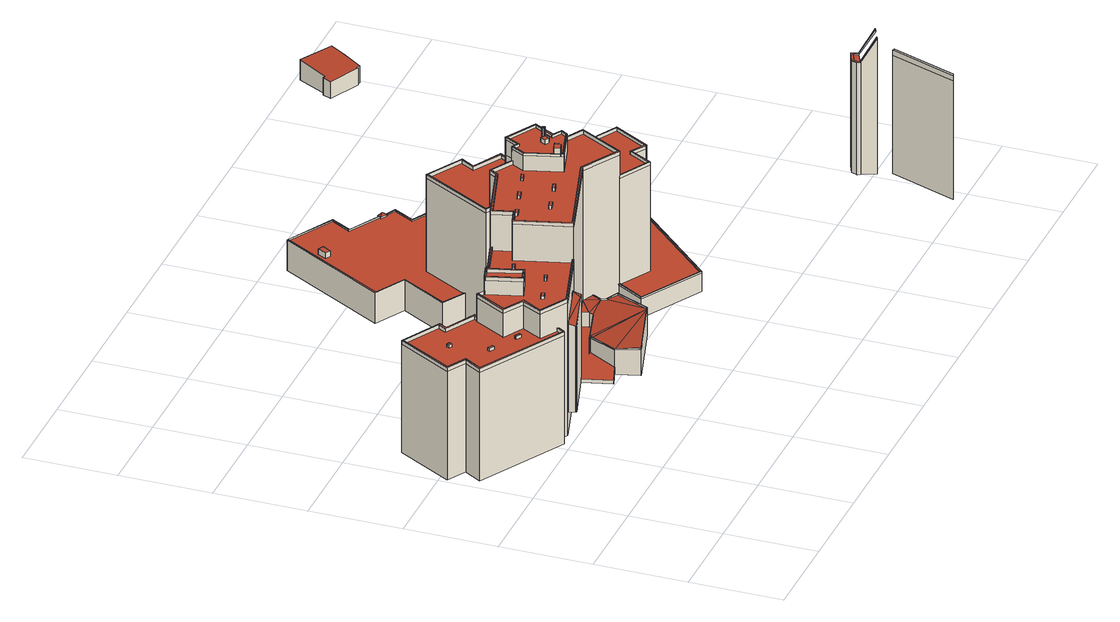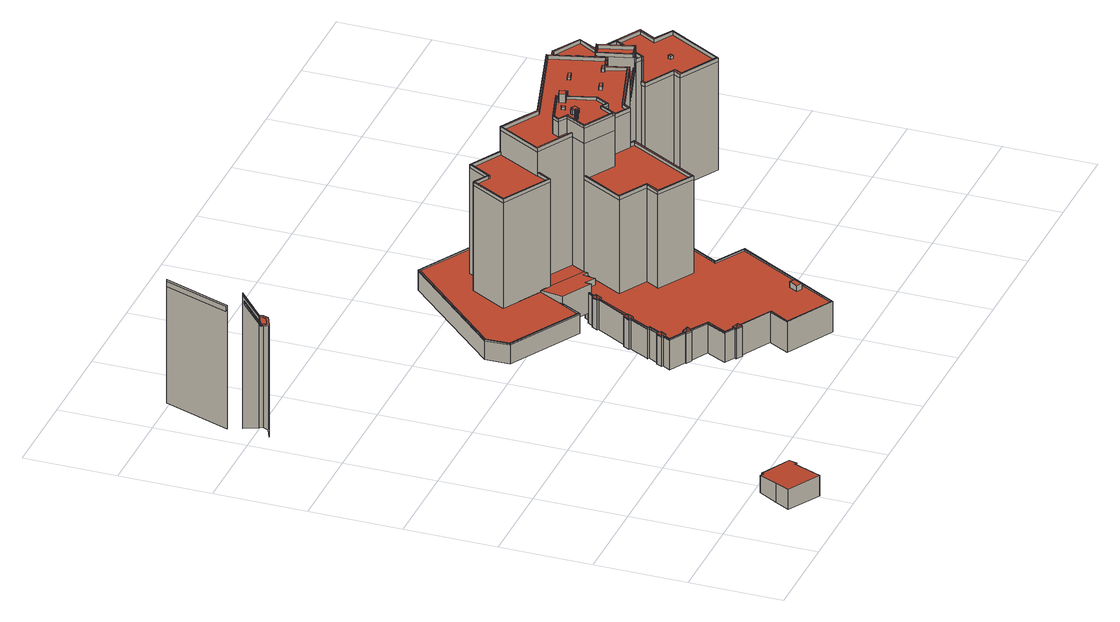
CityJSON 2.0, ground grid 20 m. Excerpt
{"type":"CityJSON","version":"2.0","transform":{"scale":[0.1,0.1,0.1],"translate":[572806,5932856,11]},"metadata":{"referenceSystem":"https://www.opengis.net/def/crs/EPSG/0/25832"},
"CityObjects":{
"building1":{"type":"Building","attributes":{"Grundfläche 2D":"114.474821","Grundhöhe NN":"16.049"},"geometry":[{"type":"Solid","lod":"3","boundaries":[[[[0,1,2,3,4,5,6,7,8,9,10,11,12]],[[13,14,15,16]],[[13,16,17]],[[18,13,19]],[[20,13,18]],[[14,13,20]],[[20,18,21]],[[8,7,22,23]],[[9,8,23,24]],[[10,9,24,25]],[[11,10,25,26]],[[12,11,26,27]],[[28,1,0,12,27,29]],[[6,5,30,31]],[[7,6,31,22]],[[16,15,32,33]],[[17,16,33,34]],[[4,19,13,17,34,30,5]],[[19,4,3,18]],[[18,3,2,21]],[[21,2,1,20]],[[20,1,28,35,14]],[[15,14,35,32]],[[35,28,29,27,26,25,24,23,22,31,30,34,33,32]]]],"semantics":{"surfaces":[{"type":"RoofSurface"},{"type":"WallSurface"},{"type":"GroundSurface"}],"values":[[0,0,0,0,0,0,0,1,1,1,1,1,1,1,1,1,1,1,1,1,1,1,1,2]]}}]},
"building2":{"type":"Building","attributes":{"Grundfläche 2D":"1588.821830","Grundhöhe NN":"11.030"},"children":["building2-1","building2-2","building2-3","building2-4","building2-5","building2-6","building2-7","building2-8","building2-9","building2-10","building2-11","building2-12","building2-13","building2-14","building2-15","building2-16","building2-17","building2-18","building2-19","building2-20"],"geometry":[{"type":"MultiSurface","lod":"3","boundaries":[[[36,37,38,39,40,41,42,43,44,45,46,47,48,49,50,51,52,53]],[[54,55,56,57,58,59,60,61,62,63,64,65,66,67,68,69,70]],[[71,72,73,74]],[[75,76,77,78,79,80,81,82,83,84,85,86,87,88,89,90]],[[91,92,93,94,95,96,97,98,99,100,101,102,103,104,105,106,107,108,109,110,111,112,113,114,115]],[[116,117,118,119,120,121,122,123,124,125,126,127,128,129,130]],[[131,132,133,134,135,136,137,138,139,140,141,142,143,144,145],[146,147,148,149,150,151,152,153],[154,155,156,157],[158,159,160,161,162,163,164,165,166,167,168,169,170,171,172,173,174,175,176,177]],[[178,179,180,181,182,183,184,185,186,187,188,189,190,191,192,193,194,195,196,197,198,199,200,201,202,203,204]],[[205,206,207,208,209,210,211,212,213,214,215]],[[216,217,218,219,220,221,222,223,224,225,226,227,228,229,230]],[[231,232,233,234,235,236,237,238,239,240,241,242]],[[243,244,245,246,247,248,249,250,251,252,253,254,255,256,257,258,259,260]],[[261,262,43,42]],[[262,263,44,43]],[[263,264,45,44]],[[264,265,46,45]],[[265,266,47,46]],[[266,267,48,47]],[[267,268,49,48]],[[268,269,50,49]],[[205,215,52,51,206]],[[215,214,53,52]],[[36,53,214,213]],[[37,36,213,212]],[[212,211,38,37]],[[39,38,211,210]],[[40,39,210,209]],[[209,208,41,40]],[[75,90,63,62]],[[90,89,64,63]],[[65,64,89,88]],[[66,65,88,87]],[[67,66,87,86]],[[68,67,86,85]],[[270,271,70,69]],[[271,272,54,70]],[[272,273,274,56,55,54]],[[274,275,57,56]],[[275,276,58,57]],[[276,277,59,58]],[[277,278,60,59]],[[278,279,61,60]],[[280,83,82,281]],[[282,283,284,281,82,81,285]],[[69,286,287,283,282,80,288,270]],[[84,83,280,289,290,286,69,68,85]],[[103,102,230,229]],[[104,103,229,228]],[[105,104,228,227]],[[106,105,227,226]],[[107,106,226,225]],[[108,107,225,224]],[[222,110,109,108,224,223]],[[222,221,111,110]],[[112,111,221,220]],[[291,292,91,115]],[[292,293,92,91]],[[293,294,93,92]],[[294,295,94,93]],[[295,296,95,94]],[[296,297,96,95]],[[297,298,97,96]],[[298,299,98,97]],[[299,300,99,98]],[[300,301,100,99]],[[301,302,101,100]],[[303,304,122,121]],[[304,305,123,122]],[[305,306,124,123]],[[306,307,125,124]],[[307,308,126,125]],[[308,309,127,126]],[[309,310,128,127]],[[130,129,242,241]],[[241,240,116,130]],[[117,116,240,239]],[[118,117,239,238]],[[119,118,238,237]],[[237,236,120,119]],[[251,311,312,203,202,252]],[[311,251,250,313]],[[313,250,249,314]],[[314,249,248,315]],[[315,248,247,316]],[[316,247,246,317]],[[191,318,319,320,321,322,317,246,245,192]],[[323,324,325,326,320,319,327,328]],[[324,323,329,330]],[[312,330,329,331,203]],[[193,192,245,244]],[[194,193,244,243]],[[243,260,195,194]],[[260,259,196,195]],[[197,196,259,258]],[[332,333,198]],[[332,198,197]],[[257,332,197,258]],[[255,199,198,333,256]],[[200,199,255,254]],[[201,200,254,253]],[[202,201,253,252]],[[331,334,204,203]],[[334,335,336,179,178,204]],[[336,337,180,179]],[[337,338,339,182,181,180]],[[339,340,183,182]],[[341,184,183,340]],[[341,342,185,184]],[[186,185,342,343,344,345,346,189,188,187]],[[346,347,190,189]],[[347,318,191,190]],[[263,262,348,349]],[[267,266,350,351]],[[264,263,349,352]],[[265,264,352,353]],[[266,265,353,350]],[[268,267,351,354]],[[269,268,354,355]],[[262,261,356,348]],[[102,101,302,357,358,278,277,216,230]],[[279,278,358,359]],[[360,361,270,288,80,79,362,363]],[[291,115,114,271,270,361,364]],[[272,271,114,113]],[[220,219,274,273,272,113,112]],[[274,219,218,275]],[[275,218,217,276]],[[276,217,216,277]],[[296,295,365,366]],[[298,297,367,368]],[[297,296,366,367]],[[299,298,368,369]],[[300,299,369,370]],[[301,300,370,371]],[[302,301,371,357]],[[372,292,291,364]],[[293,292,372,373]],[[294,293,373,374]],[[295,294,374,365]],[[304,303,375,376]],[[305,304,376,377]],[[307,306,378,379]],[[306,305,377,378]],[[308,307,379,380]],[[309,308,380,381]],[[310,309,381,382]],[[208,207,347,346,42,41]],[[51,50,269,355,383,318,347,207,206]],[[319,318,383,375,303,121]],[[236,235,234,323,328,327,319,121,120]],[[323,234,233,329]],[[334,331,329,233,232,231]],[[128,310,382,384,336,335,334,231,242,129]],[[337,336,384,362,79,385]],[[78,77,339,338,337,385,79]],[[339,77,76,340]],[[62,61,341,340,76,75]],[[42,346,345,344,343,342,386,387,388,389,356,261]],[[341,61,279,359,386,342]],[[377,376,375,383,355,354,351,350,353,352,349,348,356,389,388,387,386,359,358,357,371,370,369,368,367,366,365,374,373,372,364,361,360,363,362,384,382,381,380,379,378]]],"semantics":{"surfaces":[{"type":"RoofSurface"},{"type":"WallSurface"},{"type":"GroundSurface"}],"values":[0,0,0,0,0,0,0,0,0,0,0,0,1,1,1,1,1,1,1,1,1,1,1,1,1,1,1,1,1,1,1,1,1,1,1,1,1,1,1,1,1,1,1,1,1,1,1,1,1,1,1,1,1,1,1,1,1,1,1,1,1,1,1,1,1,1,1,1,1,1,1,1,1,1,1,1,1,1,1,1,1,1,1,1,1,1,1,1,1,1,1,1,1,1,1,1,1,1,1,1,1,1,1,1,1,1,1,1,1,1,1,1,1,1,1,1,1,1,1,1,1,1,1,1,1,1,1,1,1,1,1,1,1,1,1,1,1,1,1,1,1,1,1,1,1,1,1,1,1,1,1,1,1,1,1,1,1,1,1,2]}}]},
"building2-1":{"type":"BuildingInstallation","parents":["building2"],"geometry":[{"type":"MultiSurface","lod":"3","boundaries":[[[385,282,285,390]],[[390,285,81,78]],[[390,78,79,385]],[[79,80,282,385]]],"semantics":{"surfaces":[{"type":"RoofSurface"},{"type":"WallSurface"}],"values":[0,1,1,1]}}]},
"building2-2":{"type":"BuildingInstallation","parents":["building2"],"geometry":[{"type":"MultiSurface","lod":"3","boundaries":[[[391,392,393,394]],[[394,393,395,396]],[[391,394,396,397]],[[397,398,392,391]],[[398,395,393,392]]],"semantics":{"surfaces":[{"type":"RoofSurface"},{"type":"WallSurface"}],"values":[0,1,1,1,1]}}]},
"building2-3":{"type":"BuildingInstallation","parents":["building2"],"geometry":[{"type":"MultiSurface","lod":"3","boundaries":[[[399,400,401,402,403,404,405,406]],[[283,287,286,404,403,402]],[[406,405,404,286,290,289]],[[399,71,74,400]],[[401,284,283,402]]],"semantics":{"surfaces":[{"type":"RoofSurface"},{"type":"WallSurface"}],"values":[0,1,1,1,1]}}]},
"building2-4":{"type":"BuildingInstallation","parents":["building2"],"geometry":[{"type":"MultiSurface","lod":"3","boundaries":[[[400,407,408,399,406,409,410,401]],[[289,280,409,406]],[[280,281,410,409]],[[281,284,401,410]],[[407,400,74,73]],[[408,407,73,72]],[[399,408,72,71]]],"semantics":{"surfaces":[{"type":"RoofSurface"},{"type":"WallSurface"}],"values":[0,1,1,1,1,1,1]}}]},
"building2-5":{"type":"BuildingInstallation","parents":["building2"],"geometry":[{"type":"MultiSurface","lod":"3","boundaries":[[[411,412,413,414]],[[414,413,415,416]],[[411,414,416,417]],[[412,411,417,418]],[[413,412,418,415]]],"semantics":{"surfaces":[{"type":"RoofSurface"},{"type":"WallSurface"}],"values":[0,1,1,1,1]}}]},
"building2-6":{"type":"BuildingInstallation","parents":["building2"],"geometry":[{"type":"MultiSurface","lod":"3","boundaries":[[[419,420,421,422]],[[422,421,423,424]],[[419,422,424,425]],[[420,419,425,426]],[[421,420,426,423]]],"semantics":{"surfaces":[{"type":"RoofSurface"},{"type":"WallSurface"}],"values":[0,1,1,1,1]}}]},
"building2-7":{"type":"BuildingInstallation","parents":["building2"],"geometry":[{"type":"MultiSurface","lod":"3","boundaries":[[[427,428,429,430]],[[430,429,431,432]],[[432,433,427,430]],[[428,427,433,434]],[[434,431,429,428]]],"semantics":{"surfaces":[{"type":"RoofSurface"},{"type":"WallSurface"}],"values":[0,1,1,1,1]}}]},
"building2-8":{"type":"BuildingInstallation","parents":["building2"],"geometry":[{"type":"MultiSurface","lod":"3","boundaries":[[[435,436,437,438]],[[438,437,439,440]],[[435,438,440,441]],[[436,435,441,442]],[[437,436,442,439]]],"semantics":{"surfaces":[{"type":"RoofSurface"},{"type":"WallSurface"}],"values":[0,1,1,1,1]}}]},
"building2-9":{"type":"BuildingInstallation","parents":["building2"],"geometry":[{"type":"MultiSurface","lod":"3","boundaries":[[[443,444,445,446]],[[446,445,447,448]],[[443,446,448,449]],[[444,443,449,450]],[[445,444,450,447]]],"semantics":{"surfaces":[{"type":"RoofSurface"},{"type":"WallSurface"}],"values":[0,1,1,1,1]}}]},
"building2-10":{"type":"BuildingInstallation","parents":["building2"],"geometry":[{"type":"MultiSurface","lod":"3","boundaries":[[[451,452,453,454]],[[454,453,455,456]],[[451,454,456,457]],[[452,451,457,458]],[[453,452,458,455]]],"semantics":{"surfaces":[{"type":"RoofSurface"},{"type":"WallSurface"}],"values":[0,1,1,1,1]}}]},
"building2-11":{"type":"BuildingInstallation","parents":["building2"],"geometry":[{"type":"MultiSurface","lod":"3","boundaries":[[[459,460,461,462]],[[462,461,463,464]],[[459,462,464,465]],[[460,459,465,466]],[[461,460,466,463]]],"semantics":{"surfaces":[{"type":"RoofSurface"},{"type":"WallSurface"}],"values":[0,1,1,1,1]}}]},
"building2-12":{"type":"BuildingInstallation","parents":["building2"],"geometry":[{"type":"MultiSurface","lod":"3","boundaries":[[[467,468,469,470]],[[470,469,156,155]],[[467,470,155,154]],[[468,467,154,157]],[[469,468,157,156]]],"semantics":{"surfaces":[{"type":"RoofSurface"},{"type":"WallSurface"}],"values":[0,1,1,1,1]}}]},
"building2-13":{"type":"BuildingInstallation","parents":["building2"],"geometry":[{"type":"MultiSurface","lod":"3","boundaries":[[[471,472,473,474,475]],[[476,477,474,473]],[[477,478,475,474]],[[136,471,475,478,137]],[[472,471,136,135]],[[134,476,473,472,135]]],"semantics":{"surfaces":[{"type":"RoofSurface"},{"type":"WallSurface"}],"values":[0,1,1,1,1,1]}}]},
"building2-14":{"type":"BuildingInstallation","parents":["building2"],"geometry":[{"type":"MultiSurface","lod":"3","boundaries":[[[479,480,481,482]],[[482,481,483,484]],[[479,482,484,485]],[[480,479,485,486]],[[481,480,486,483]]],"semantics":{"surfaces":[{"type":"RoofSurface"},{"type":"WallSurface"}],"values":[0,1,1,1,1]}}]},
"building2-15":{"type":"BuildingInstallation","parents":["building2"],"geometry":[{"type":"MultiSurface","lod":"3","boundaries":[[[487,488,489,490,491,492,493,494,495,496,497,498,499,500,501,502,503,504,505,506]],[[487,506,177,176]],[[488,487,176,175]],[[174,489,488,175]],[[490,489,174,173]],[[491,490,173,172]],[[492,491,172,171]],[[493,492,171,170]],[[169,494,493,170]],[[495,494,169,168]],[[167,496,495,168]],[[497,496,167,166]],[[498,497,166,165]],[[164,499,498,165]],[[500,499,164,163]],[[501,500,163,162]],[[502,501,162,161]],[[503,502,161,160]],[[504,503,160,159]],[[177,506,505,504,159,158]]],"semantics":{"surfaces":[{"type":"RoofSurface"},{"type":"WallSurface"}],"values":[0,1,1,1,1,1,1,1,1,1,1,1,1,1,1,1,1,1,1,1]}}]},
"building2-16":{"type":"BuildingInstallation","parents":["building2"],"geometry":[{"type":"MultiSurface","lod":"3","boundaries":[[[507,508,509,510,511,512,513,514]],[[510,509,149,148]],[[512,511,147,146]],[[511,510,148,147]],[[513,512,146,153]],[[514,513,153,152]],[[507,514,152,151]],[[508,507,151,150]],[[509,508,150,149]]],"semantics":{"surfaces":[{"type":"RoofSurface"},{"type":"WallSurface"}],"values":[0,1,1,1,1,1,1,1,1]}}]},
"building2-17":{"type":"BuildingInstallation","parents":["building2"],"geometry":[{"type":"MultiSurface","lod":"3","boundaries":[[[515,516,517,518,519,478,477,476,520,521,522,523,524,525,526]],[[313,314,518,517]],[[137,478,519,138]],[[520,476,134,133]],[[521,520,133,132]],[[522,521,132,131]],[[523,522,131,145]],[[325,324,525,524]],[[324,330,526,525]],[[330,312,515,526]],[[312,311,516,515]],[[311,313,517,516]]],"semantics":{"surfaces":[{"type":"RoofSurface"},{"type":"WallSurface"}],"values":[0,1,1,1,1,1,1,1,1,1,1,1]}}]},
"building2-18":{"type":"BuildingInstallation","parents":["building2"],"geometry":[{"type":"MultiSurface","lod":"3","boundaries":[[[527,528,529,530,531,519,518,532,533,534,535,536,537,538,524,523,539]],[[314,315,532,518]],[[315,316,533,532]],[[316,317,534,533]],[[317,322,321,320,537,536,535,534]],[[320,326,325,524,538,537]],[[539,523,145,144]],[[527,539,144,143]],[[528,527,143,142]],[[529,528,142,141]],[[530,529,141,140]],[[531,530,140,139]],[[519,531,139,138]]],"semantics":{"surfaces":[{"type":"RoofSurface"},{"type":"WallSurface"}],"values":[0,1,1,1,1,1,1,1,1,1,1,1,1]}}]},
"building2-19":{"type":"BuildingInstallation","parents":["building2"],"geometry":[{"type":"MultiSurface","lod":"3","boundaries":[[[540,541,333,332,542,543]],[[544,256,333,541]],[[257,545,542,332]],[[546,540,543,542,545,547]],[[546,544,541,540]]],"semantics":{"surfaces":[{"type":"RoofSurface"},{"type":"WallSurface"}],"values":[0,1,1,1,1]}}]},
"building2-20":{"type":"BuildingInstallation","parents":["building2"],"geometry":[{"type":"MultiSurface","lod":"3","boundaries":[[[548,549,550,551]],[[551,550,552,553]],[[553,554,548,551]],[[549,548,554,555]],[[555,552,550,549]]],"semantics":{"surfaces":[{"type":"RoofSurface"},{"type":"WallSurface"}],"values":[0,1,1,1,1]}}]},
"building3":{"type":"Building","attributes":{"Grundfläche 2D":"208.728607","Grundhöhe NN":"15.176"},"children":["building3-1"],"geometry":[{"type":"Solid","lod":"3","boundaries":[[[[556,557,558,559,560]],[[561,558,557,556,560,562,563,564,565]],[[558,561,566]],[[566,561,565,567]],[[568,558,566,567,569,570]],[[568,570,569,571,558]],[[572,573,562]],[[574,562,573,575]],[[576,563,562,574,575]],[[563,562,563,576]],[[576,564,563]],[[577,576,575]],[[578,567,565]],[[559,558,579,580]],[[560,559,580,581]],[[562,560,581,582]],[[572,562,582,583]],[[584,575,573,572,583,585]],[[577,575,584,586]],[[576,577,586,587]],[[564,576,587,588]],[[578,565,564,588,589]],[[567,578,589,590]],[[569,567,590,591]],[[571,569,591,592]],[[558,571,592,579]],[[579,592,591,590,589,588,587,586,584,585,583,582,581,580]]]],"semantics":{"surfaces":[{"type":"RoofSurface"},{"type":"WallSurface"},{"type":"GroundSurface"}],"values":[[0,0,0,0,0,0,0,0,0,0,0,0,0,1,1,1,1,1,1,1,1,1,1,1,1,1,2]]}}]},
"building3-1":{"type":"BuildingInstallation","parents":["building3"],"geometry":[{"type":"MultiSurface","lod":"3","boundaries":[[[593,594,595,596,597]],[[598,599,593,597]],[[599,600,601,593]],[[602,603,601,600]],[[603,604,605,601]],[[604,606,607,608,605]],[[607,609,610,611,608]],[[612,613,610]],[[613,611,610]],[[614,615,613,612]],[[616,613,615]],[[615,617,618,619,616]],[[572,573,595,594]],[[620,597,596,595,573,574]],[[620,563,621,600,599,598,597]],[[622,603,602,600,621,556]],[[604,603,622,557,561,607,606]],[[561,568,623,610,609,607]],[[623,624,612,610]],[[615,614,612,624,570,625]],[[618,617,615,625,566,626]],[[626,627,619,618]],[[627,567,616,619]],[[567,569,613,616]],[[569,571,611,613]],[[571,558,608,611]],[[558,559,605,608]],[[559,560,601,605]],[[560,562,593,601]],[[562,572,594,593]]],"semantics":{"surfaces":[{"type":"RoofSurface"},{"type":"WallSurface"}],"values":[0,0,0,0,0,0,0,0,0,0,0,0,1,1,1,1,1,1,1,1,1,1,1,1,1,1,1,1,1,1]}}]},
"building4":{"type":"Building","attributes":{"Grundfläche 2D":"94.086591","Grundhöhe NN":"15.496"},"geometry":[{"type":"Solid","lod":"3","boundaries":[[[[628,629,630,631,632,633,634,635,636,637]],[[636,638,639,637]],[[629,628,640,641]],[[631,630,629,641,642]],[[632,631,642,643]],[[633,632,643,644]],[[634,633,644,645]],[[635,634,645,646]],[[647,638,636,635,646,648]],[[639,638,647,649]],[[637,639,649,650]],[[628,637,650,640]],[[642,641,640,650,649,647,648,646,645,644,643]]]],"semantics":{"surfaces":[{"type":"RoofSurface"},{"type":"WallSurface"},{"type":"GroundSurface"}],"values":[[0,0,1,1,1,1,1,1,1,1,1,1,2]]}}]},
"building5":{"type":"Building","attributes":{"Grundfläche 2D":"904.267478","Grundhöhe NN":"13.327"},"children":["building5-1","building5-2","building5-3","building5-4","building5-5","building5-6","building5-7","building5-8","building5-9","building5-10","building5-11"],"geometry":[{"type":"MultiSurface","lod":"3","boundaries":[[[651,652,653,654,655,656,657,658,659,660,661,662,663,664,665,666]],[[667,668,669,670,671,672,673,674,675,676,677,678,679,680,681,682,683,684,685,686,687,688,689,690,691,692,693,694,695,696,697,698,699,700,701,702,703,704,705,706,707,708,709,710,711]],[[712,713,714,708,707,660,659]],[[707,706,661,660]],[[662,661,706,705]],[[663,662,705,704]],[[664,663,704,703]],[[665,664,703,702]],[[666,665,702,701]],[[651,666,701,700]],[[699,715,716,717,653,652]],[[717,716,718,719,654,653]],[[719,718,720,721,655,654]],[[721,720,722,723,656,655]],[[723,722,724,725,657,656]],[[725,724,726,727,658,657]],[[727,726,713,712,659,658]],[[690,689,728,729]],[[691,690,729,730]],[[692,691,730,731]],[[693,692,731,732]],[[694,693,732,733]],[[695,694,733,734]],[[696,695,734,735]],[[697,696,735,736]],[[698,697,736,737]],[[699,698,737,715]],[[709,708,714,738]],[[710,709,738,739]],[[711,710,739,740]],[[667,711,740,741]],[[668,667,741,742]],[[669,668,742,743]],[[670,669,743,744]],[[671,670,744,745]],[[673,672,671,745,746]],[[674,673,746,747]],[[675,674,747,748]],[[676,675,748,749]],[[677,676,749,750]],[[678,677,750,751]],[[679,678,751,752]],[[680,679,752,753]],[[681,680,753,754]],[[755,683,682,681,754,756]],[[684,683,755,757]],[[685,684,757,758]],[[686,685,758,759]],[[687,686,759,760]],[[688,687,760,761]],[[689,688,761,728]],[[755,756,754,753,752,751,750,749,748,747,746,745,744,743,742,741,740,739,738,714,713,726,724,722,720,718,716,715,737,736,735,734,733,732,731,730,729,728,761,760,759,758,757]]],"semantics":{"surfaces":[{"type":"RoofSurface"},{"type":"WallSurface"},{"type":"GroundSurface"}],"values":[0,0,1,1,1,1,1,1,1,1,1,1,1,1,1,1,1,1,1,1,1,1,1,1,1,1,1,1,1,1,1,1,1,1,1,1,1,1,1,1,1,1,1,1,1,1,1,1,1,1,1,2]}}]},
"building5-1":{"type":"BuildingInstallation","parents":["building5"],"geometry":[{"type":"MultiSurface","lod":"3","boundaries":[[[762,763,764,765,766,767,768,769,770]],[[771,766,765,772]],[[767,766,771,773]],[[768,767,773,774]],[[681,682,683,762,770,769]],[[683,684,763,762]],[[684,685,764,763]]],"semantics":{"surfaces":[{"type":"RoofSurface"},{"type":"WallSurface"}],"values":[0,1,1,1,1,1,1]}}]},
"building5-2":{"type":"BuildingInstallation","parents":["building5"],"geometry":[{"type":"MultiSurface","lod":"3","boundaries":[[[775,776,777,778]],[[776,775,779,672]],[[672,673,777,776]],[[673,674,778,777]]],"semantics":{"surfaces":[{"type":"RoofSurface"},{"type":"WallSurface"}],"values":[0,1,1,1]}}]},
"building5-3":{"type":"BuildingInstallation","parents":["building5"],"geometry":[{"type":"MultiSurface","lod":"3","boundaries":[[[780,781,782,783,784,785,786,787]],[[783,782,788,789]],[[784,783,789,790]],[[785,784,790,791]],[[693,694,787,786]],[[694,695,780,787]],[[695,696,781,780]]],"semantics":{"surfaces":[{"type":"RoofSurface"},{"type":"WallSurface"}],"values":[0,1,1,1,1,1,1]}}]},
"building5-4":{"type":"BuildingInstallation","parents":["building5"],"geometry":[{"type":"MultiSurface","lod":"3","boundaries":[[[792,793,794,795]],[[796,797,792,795,794]],[[793,798,799,794]],[[800,797,796,794,799,798]],[[801,802,793,792]],[[691,798,793,802,803,804,805,690]],[[798,691,692,797,800]],[[801,792,797,692,693,786,785,791]]],"semantics":{"surfaces":[{"type":"RoofSurface"},{"type":"WallSurface"}],"values":[0,0,0,0,1,1,1,1]}}]},
"building5-5":{"type":"BuildingInstallation","parents":["building5"],"geometry":[{"type":"MultiSurface","lod":"3","boundaries":[[[806,805,804,807,808,809]],[[807,804,803,810]],[[808,807,810,811]],[[688,689,806,809]],[[689,690,805,806]]],"semantics":{"surfaces":[{"type":"RoofSurface"},{"type":"WallSurface"}],"values":[0,1,1,1,1]}}]},
"building5-6":{"type":"BuildingInstallation","parents":["building5"],"geometry":[{"type":"MultiSurface","lod":"3","boundaries":[[[812,813,814,815,816]],[[815,814,765,764,817,818,816]],[[819,820,821,816,818,817]],[[821,820,822,823,813,812,816]],[[686,817,764,765,814,824,772,765,764,685]],[[817,686,687,820,819]],[[688,809,808,811,825,813,823,822,820,687]],[[825,824,814,813]]],"semantics":{"surfaces":[{"type":"RoofSurface"},{"type":"WallSurface"}],"values":[0,0,0,0,1,1,1,1]}}]},
"building5-7":{"type":"BuildingInstallation","parents":["building5"],"geometry":[{"type":"MultiSurface","lod":"3","boundaries":[[[826,827,828,829]],[[829,828,830,831]],[[826,829,831,832]],[[827,826,832,833]],[[828,827,833,830]]],"semantics":{"surfaces":[{"type":"RoofSurface"},{"type":"WallSurface"}],"values":[0,1,1,1,1]}}]},
"building5-8":{"type":"BuildingInstallation","parents":["building5"],"geometry":[{"type":"MultiSurface","lod":"3","boundaries":[[[834,835,836,837,838,839]],[[840,841,842,837,836]],[[842,841,775,778,843,844,837]],[[845,839,838,837,844,843]],[[677,834,835,846,847,836,835,834,839,676]],[[836,847,848,841,840]],[[779,775,778,674,675,843,778,775,841,848]],[[843,675,676,839,845]]],"semantics":{"surfaces":[{"type":"RoofSurface"},{"type":"WallSurface"}],"values":[0,0,0,0,1,1,1,1]}}]},
"building5-9":{"type":"BuildingInstallation","parents":["building5"],"geometry":[{"type":"MultiSurface","lod":"3","boundaries":[[[849,850,851,852,853,854]],[[855,856,857,852,851,850]],[[857,856,652,651,858,859,852]],[[858,860,854,853,852,859]],[[788,782,781,696,697,850,849,854,861]],[[850,697,698,856,855]],[[699,652,856,698]],[[700,862,858,651]],[[862,861,854,860,858]]],"semantics":{"surfaces":[{"type":"RoofSurface"},{"type":"WallSurface"}],"values":[0,0,0,0,1,1,1,1,1]}}]},
"building5-10":{"type":"BuildingInstallation","parents":["building5"],"geometry":[{"type":"MultiSurface","lod":"3","boundaries":[[[863,835,834,864]],[[835,863,865,846]],[[677,678,864,834]]],"semantics":{"surfaces":[{"type":"RoofSurface"},{"type":"WallSurface"}],"values":[0,1,1]}}]},
"building5-11":{"type":"BuildingInstallation","parents":["building5"],"geometry":[{"type":"MultiSurface","lod":"3","boundaries":[[[866,867,868,869,870]],[[868,871,872,873,870,869]],[[873,872,863,864,874,875,870]],[[875,874,867,866,870]],[[876,868,867,680,681,769,768,774]],[[876,877,872,871,868]],[[865,863,864,678,679,874,864,863,872,877]],[[679,680,867,874]]],"semantics":{"surfaces":[{"type":"RoofSurface"},{"type":"WallSurface"}],"values":[0,0,0,0,1,1,1,1]}}]},
"building6":{"type":"Building","attributes":{"Grundfläche 2D":"473.648033","Grundhöhe NN":"15.718"},"geometry":[{"type":"Solid","lod":"3","boundaries":[[[[878,879,880,881,882,883,884,885,886,887,888,889,890,891]],[[892,893,894,895,896,897,898,899,900,901,902,903,904,905,906,907]],[[903,902,885,884]],[[886,885,902,901]],[[901,900,887,886]],[[888,887,900,899]],[[889,888,899,898]],[[890,889,898,897]],[[891,890,897,896]],[[896,908,878,891]],[[908,909,879,878]],[[909,910,880,879]],[[910,911,881,880]],[[911,912,882,881]],[[912,913,883,882]],[[884,883,913,903]],[[914,904,903,913,915,916]],[[905,904,914,917]],[[906,905,917,918]],[[892,907,919,920]],[[907,906,918,919]],[[893,892,920,921]],[[894,893,921,922]],[[923,908,896,895,894,922,924]],[[909,908,923,925]],[[910,909,925,926]],[[911,910,926,927]],[[912,911,927,928]],[[913,912,928,915]],[[919,918,917,914,916,915,928,927,926,925,923,924,922,921,920]]]],"semantics":{"surfaces":[{"type":"RoofSurface"},{"type":"WallSurface"},{"type":"GroundSurface"}],"values":[[0,0,1,1,1,1,1,1,1,1,1,1,1,1,1,1,1,1,1,1,1,1,1,1,1,1,1,1,1,2]]}}]},
"building7":{"type":"Building","attributes":{"Grundfläche 2D":"2715.776710","Grundhöhe NN":"13.256"},"children":["building7-1"],"geometry":[{"type":"MultiSurface","lod":"3","boundaries":[[[929,930,931,932,933,934]],[[929,935,936,930]],[[937,938,939,940]],[[941,942,943,944,945,946]],[[947,948,942,941]],[[944,949,950,951,952,945]],[[951,950,949,944,943,942,953,954,955,956,957,958]],[[958,957,959,960,961,952,951]]],"semantics":{"surfaces":[{"type":"WallSurface"},{"type":"RoofSurface"}],"values":[0,0,0,0,0,0,1,0]}}]},
"building7-1":{"type":"BuildingInstallation","parents":["building7"],"geometry":[{"type":"MultiSurface","lod":"3","boundaries":[[[962,963,964,965,966]],[[967,968,969,966,965]],[[970,971,972,969,968,973,974,975,976,977,978,979,980]],[[981,979,978]],[[982,979,981]],[[983,979,982]],[[965,964,984,955]],[[985,974,973,968,967,965,955,956,986,987,988]],[[974,985,959,957,958,951,975]],[[951,950,949,944,976,975]],[[942,978,977,976,944,943]],[[948,982,981,978,942]],[[979,983,989,990,953]],[[953,991,980,979]],[[991,992,970,980]],[[993,971,970,992,994]],[[993,995,996,954,997,962,966,969,972,971]]],"semantics":{"surfaces":[{"type":"RoofSurface"},{"type":"WallSurface"}],"values":[0,0,0,0,0,0,1,1,1,1,1,1,1,1,1,1,1]}}]},
"building8":{"type":"Building","attributes":{"Grundfläche 2D":"75.608971","Grundhöhe NN":"16.393"},"geometry":[{"type":"Solid","lod":"3","boundaries":[[[[998,999,1000,1001,1002,1003,1004,1005,1006,1007]],[[1008,1009,998,1007]],[[1009,1010,999,998]],[[1010,1011,1000,999]],[[1011,1012,1001,1000]],[[1012,1013,1002,1001]],[[1013,1014,1003,1002]],[[1014,1015,1004,1003]],[[1015,1016,1005,1004]],[[1017,1008,1007,1006]],[[1016,1017,1006,1005]],[[1008,1017,1016,1015,1014,1013,1012,1011,1010,1009]]]],"semantics":{"surfaces":[{"type":"RoofSurface"},{"type":"WallSurface"},{"type":"GroundSurface"}],"values":[[0,1,1,1,1,1,1,1,1,1,1,2]]}}]}
},
"vertices":[
[402,462,58],[381,456,58],[385,441,58],[384,440,58],[384,439,58],[375,437,58],[392,374,58],[441,390,58],[479,455,58],[478,457,58],[567,481,58],[571,491,58],[567,508,58],[375,437,246],[260,422,253],[264,407,246],[265,407,246],[266,406,246],[384,440,246],[384,439,246],[381,456,253],[385,441,246],[441,390,50],[479,455,50],[478,457,50],[567,481,50],[571,491,50],[567,508,50],[381,456,50],[402,462,50],[375,437,50],[392,374,50],[264,407,50],[265,407,50],[266,406,50],[260,422,50],
[825,468,339],[795,484,339],[795,485,339],[792,486,339],[765,438,339],[698,475,339],[696,473,339],[766,434,339],[793,482,339],[822,465,339],[823,466,339],[826,464,339],[871,543,339],[763,603,339],[746,572,339],[749,570,339],[765,599,339],[867,542,339],[216,594,312],[213,595,312],[211,596,312],[171,525,312],[216,500,312],[192,455,312],[254,420,312],[402,462,312],[402,465,312],[255,424,312],[195,457,312],[221,501,312],[176,526,312],[213,593,312],[227,585,312],[227,586,312],[215,593,312],[231,585,336],[251,515,336],[278,523,336],[258,592,336],[402,465,304],[370,579,304],[403,589,304],[392,629,304],[391,633,304],[260,596,304],[261,593,304],[281,521,304],[248,511,304],[228,584,304],[227,585,304],[213,593,304],[176,526,304],[221,501,304],[195,457,304],[255,424,304],[222,604,257],[156,640,257],[165,657,257],[78,705,257],[9,584,257],[50,560,257],[28,522,257],[220,415,257],[222,417,257],[223,417,257],[232,432,257],[229,434,257],[221,418,257],[33,524,257],[55,562,257],[14,585,257],[79,701,257],[159,656,257],[152,643,257],[150,640,257],[217,603,257],[213,595,257],[216,594,257],[215,593,257],[216,593,257],[613,845,312],[688,802,312],[671,772,312],[734,736,312],[684,648,312],[687,646,312],[738,738,312],[675,773,312],[692,803,312],[612,849,312],[524,692,312],[536,685,312],[537,685,312],[538,687,312],[528,693,312],[603,650,421],[590,657,421],[576,631,421],[592,574,421],[606,578,421],[610,564,421],[596,560,421],[597,556,421],[671,577,421],[677,589,421],[657,600,421],[658,602,421],[659,602,421],[683,645,421],[620,680,421],[643,602,421],[639,605,421],[636,600,421],[628,605,421],[634,616,421],[642,611,421],[641,610,421],[646,607,421],[632,586,421],[634,578,421],[627,576,421],[625,584,421],[659,622,421],[659,621,421],[660,621,421],[660,620,421],[660,619,421],[660,618,421],[660,617,421],[659,617,421],[658,616,421],[657,616,421],[656,617,421],[655,617,421],[655,618,421],[654,619,421],[654,620,421],[655,620,421],[655,621,421],[656,622,421],[657,622,421],[658,622,421],[538,687,395],[529,672,395],[391,633,395],[392,629,395],[403,589,395],[370,579,395],[402,462,395],[611,520,395],[633,508,395],[634,507,395],[693,474,395],[696,473,395],[750,570,395],[670,615,395],[668,612,395],[746,568,395],[695,477,395],[612,524,395],[405,466,395],[374,577,395],[407,587,395],[395,630,395],[531,669,395],[540,685,395],[587,658,395],[589,661,395],[539,689,395],[755,581,332],[749,570,332],[750,570,332],[698,475,332],[765,438,332],[792,486,332],[795,485,332],[795,484,332],[825,468,332],[867,542,332],[765,599,332],[192,455,249],[216,500,249],[171,525,249],[211,596,249],[213,595,249],[217,603,249],[150,640,249],[152,643,249],[159,656,249],[79,701,249],[14,585,249],[55,562,249],[33,524,249],[221,418,249],[229,434,249],[539,689,304],[589,661,304],[602,654,304],[619,685,304],[622,683,304],[684,648,304],[734,736,304],[671,772,304],[688,802,304],[613,845,304],[528,693,304],[538,687,304],[695,477,387],[746,568,387],[668,612,387],[662,600,387],[681,589,387],[673,575,387],[598,554,387],[595,553,387],[573,632,387],[587,658,387],[540,685,387],[531,669,387],[395,630,387],[407,587,387],[401,585,387],[374,577,387],[405,466,387],[612,524,387],[696,473,332],[766,434,332],[793,482,332],[822,465,332],[823,466,332],[826,464,332],[871,543,332],[763,603,332],[746,572,332],[227,586,304],[215,593,304],[216,594,304],[213,595,304],[211,596,304],[171,525,304],[216,500,304],[192,455,304],[254,420,304],[402,462,304],[248,511,336],[281,521,336],[260,596,312],[260,596,336],[261,593,336],[261,593,312],[227,586,336],[259,595,336],[259,595,304],[228,584,336],[227,585,336],[216,593,249],[222,604,249],[156,640,249],[165,657,249],[78,705,249],[9,584,249],[50,560,249],[28,522,249],[220,415,249],[222,417,249],[223,417,249],[232,432,249],[687,646,304],[738,738,304],[675,773,304],[692,803,304],[612,849,304],[524,692,304],[536,685,304],[537,685,304],[573,632,421],[589,661,421],[595,553,421],[598,554,421],[673,575,421],[681,589,421],[662,600,421],[670,615,387],[687,646,387],[687,646,421],[670,615,421],[668,612,421],[619,685,387],[619,685,421],[622,683,421],[684,648,421],[684,648,387],[622,683,387],[602,654,387],[602,654,421],[589,661,387],[401,585,394],[407,587,394],[539,689,387],[538,687,387],[529,672,387],[391,633,387],[392,629,387],[403,589,387],[370,579,387],[402,462,387],[611,520,387],[633,508,387],[634,507,387],[693,474,387],[696,473,387],[750,570,387],[766,434,0],[793,482,0],[826,464,0],[871,543,0],[822,465,0],[823,466,0],[763,603,0],[746,572,0],[696,473,0],[232,432,0],[254,420,0],[402,462,0],[259,595,0],[227,586,0],[391,633,0],[260,596,0],[216,593,0],[78,705,0],[9,584,0],[50,560,0],[28,522,0],[220,415,0],[222,417,0],[223,417,0],[222,604,0],[156,640,0],[165,657,0],[687,646,0],[738,738,0],[675,773,0],[692,803,0],[612,849,0],[524,692,0],[536,685,0],[537,685,0],[670,615,0],[529,672,0],[391,633,312],[611,520,0],[633,508,0],[634,507,0],[693,474,0],
[392,629,312],
[345,570,312],[333,566,312],[334,561,312],[346,564,312],[334,561,304],[346,564,304],[345,570,304],[333,566,304],
[231,585,344],[258,592,344],[261,593,344],[260,596,344],[259,595,344],[227,586,344],[227,585,344],[228,584,344],
[278,523,344],[251,515,344],[248,511,344],[281,521,344],
[328,497,311],[317,493,311],[318,488,311],[330,491,311],[318,488,304],[330,491,304],[328,497,304],[317,493,304],
[249,475,310],[251,469,310],[263,472,310],[261,478,310],[263,472,304],[261,478,304],[249,475,304],[251,469,304],
[184,497,256],[174,502,256],[172,498,256],[182,492,256],[172,498,249],[182,492,249],[184,497,249],[174,502,249],
[98,617,256],[95,611,256],[101,608,256],[104,614,256],[101,608,249],[104,614,249],[98,617,249],[95,611,249],
[113,537,256],[111,532,256],[121,526,256],[123,531,256],[121,526,249],[123,531,249],[113,537,249],[111,532,249],
[483,602,394],[481,608,394],[466,604,394],[468,598,394],[466,604,387],[468,598,387],[483,602,387],[481,608,387],
[467,530,394],[465,536,394],[450,532,394],[452,526,394],[450,532,387],[452,526,387],[467,530,387],[465,536,387],
[632,586,426],[625,584,426],[627,576,426],[634,578,426],
[610,564,440],[606,578,440],[592,574,440],[595,560,440],[596,560,440],[592,574,427],[595,560,427],[596,560,427],
[533,554,394],[518,550,394],[519,544,394],[534,548,394],[519,544,387],[534,548,387],[533,554,387],[518,550,387],
[657,622,442],[656,622,442],[655,621,442],[655,620,442],[654,620,442],[654,619,442],[655,618,442],[655,617,442],[656,617,442],[657,616,442],[658,616,442],[659,617,442],[660,617,442],[660,618,442],[660,619,442],[660,620,442],[660,621,442],[659,621,442],[659,622,442],[658,622,442],
[642,611,432],[634,616,432],[628,605,432],[636,600,432],[639,605,432],[643,602,432],[646,607,432],[641,610,432],
[589,661,427],[573,632,427],[595,553,427],[598,554,427],[597,556,427],[576,631,427],[590,657,427],[603,650,427],[620,680,427],[622,683,427],[619,685,427],[602,654,427],
[659,602,427],[658,602,427],[657,600,427],[677,589,427],[671,577,427],[673,575,427],[681,589,427],[662,600,427],[668,612,427],[670,615,427],[687,646,427],[684,648,427],[683,645,427],
[416,583,394],[414,589,394],[403,580,394],[409,581,394],[414,589,387],[403,580,387],[416,583,387],[409,581,387],
[549,626,393],[534,622,393],[535,617,393],[550,621,393],[535,617,387],[550,621,387],[549,626,387],[534,622,387],
[625,473,94],[607,386,102],[606,382,102],[650,460,95],[625,474,94],[605,383,102],[622,485,93],[621,485,93],[567,481,91],[483,458,91],[480,454,91],[479,455,91],[603,382,102],[441,390,98],[442,390,98],[455,339,102],[634,507,93],[633,508,93],[622,487,93],[611,520,91],[571,491,91],[567,508,91],[478,457,91],[606,382,42],[650,460,42],[625,474,42],[622,485,42],[634,507,42],[611,520,42],[633,508,42],[567,508,42],[571,491,42],[567,481,42],[478,457,42],[479,455,42],[441,390,42],[455,339,42],
[622,485,95],[634,507,94],[633,508,94],[622,487,94],[621,486,95],[621,485,95],[624,474,96],[624,473,96],[625,474,96],[625,473,96],[648,460,98],[607,386,105],[650,460,98],[606,383,105],[605,383,105],[606,382,105],[603,382,105],[456,340,105],[455,339,105],[442,389,100],[441,390,100],[442,390,100],[479,454,94],[479,455,94],[480,454,94],[484,455,94],[483,456,94],[621,486,93],[624,473,94],[648,460,95],[456,340,102],[442,389,98],[479,454,91],[484,455,91],[483,456,91],
[786,591,93],[817,649,109],[758,682,109],[753,685,109],[744,669,104],[722,682,104],[704,650,95],[693,656,95],[687,646,93],[763,603,93],[670,615,93],[746,572,93],[786,591,45],[817,649,45],[753,685,45],[744,669,45],[722,682,45],[704,650,45],[693,656,45],[670,615,45],[687,646,45],[746,572,45],[763,603,45],
[774,1006,93],[775,1008,93],[707,1045,93],[732,1089,93],[627,1147,93],[494,913,93],[560,875,93],[503,774,93],[553,745,93],[555,747,93],[506,775,93],[563,876,93],[498,913,93],[628,1145,93],[729,1088,93],[704,1045,93],[693,656,90],[704,650,90],[722,682,90],[744,669,90],[753,685,90],[758,682,90],[760,681,90],[769,696,90],[772,694,90],[779,707,90],[776,709,90],[816,780,90],[821,778,90],[829,793,90],[825,795,90],[848,837,90],[850,839,90],[846,841,90],[859,865,90],[862,863,90],[869,876,90],[866,878,90],[875,895,90],[839,914,90],[840,917,90],[828,924,90],[826,922,90],[788,943,90],[812,987,90],[788,1000,90],[790,1003,90],[777,1011,90],[775,1008,90],[774,1006,90],[704,1045,90],[729,1088,90],[628,1145,90],[498,913,90],[563,876,90],[506,775,90],[555,747,90],[612,849,90],[692,803,90],[675,773,90],[738,738,90],[553,745,90],[553,745,23],[612,849,23],[775,1008,23],[707,1045,23],[707,1045,90],[732,1089,23],[732,1089,90],[627,1147,23],[627,1147,90],[494,913,23],[494,913,90],[560,875,23],[560,875,90],[503,774,23],[503,774,90],[875,895,23],[839,914,23],[840,917,23],[828,924,23],[826,922,23],[788,943,23],[812,987,23],[788,1000,23],[790,1003,23],[777,1011,23],[692,803,23],[675,773,23],[738,738,23],[693,656,23],[704,650,23],[722,682,23],[744,669,23],[753,685,23],[760,681,23],[769,696,23],[772,694,23],[779,707,23],[776,709,23],[816,780,23],[821,778,23],[829,793,23],[825,795,23],[850,839,23],[848,837,23],[846,841,23],[859,865,23],[862,863,23],[869,876,23],[866,878,23],
[850,839,93],[846,841,93],[859,865,93],[856,866,93],[843,841,93],[846,839,93],[823,796,93],[825,795,93],[848,837,93],[843,841,90],[856,866,90],[846,839,90],[823,796,90],
[767,697,93],[758,682,93],[760,681,93],[769,696,93],[767,697,90],
[812,987,92],[788,1000,92],[787,997,92],[808,986,92],[784,942,92],[825,919,92],[826,922,92],[788,943,92],[787,997,90],[808,986,90],[784,942,90],[825,919,90],
[823,915,93],[836,908,93],[831,916,101],[827,916,98],[829,921,96],[828,924,93],[840,917,93],[837,917,96],[834,921,93],[823,915,90],[836,908,90],[838,912,90],[838,912,92],[839,914,92],
[875,895,92],[871,893,92],[864,879,92],[866,878,92],[871,893,90],[864,879,90],
[860,877,95],[860,881,93],[853,868,93],[856,870,95],[861,872,98],[862,863,93],[862,866,95],[866,870,93],[869,876,93],[866,875,95],[866,878,93],[864,879,93],[853,868,90],[860,881,90],
[611,1065,103],[599,1071,103],[589,1052,103],[600,1046,103],[589,1052,90],[600,1046,90],[611,1065,90],[599,1071,90],
[776,709,93],[774,710,93],[770,712,93],[772,703,98],[777,706,95],[779,707,93],[766,705,93],[763,699,93],[767,701,95],[772,694,93],[772,697,95],[776,700,93],[774,710,90],[770,712,90],[763,699,90],
[787,997,93],[790,1003,93],[787,1003,95],[781,1003,99],[784,998,95],[786,995,93],[783,1007,93],[777,1011,93],[778,1009,95],[772,1003,93],[775,1003,95],[779,999,93],[786,995,90],[772,1003,90],
[813,781,93],[816,780,93],[813,781,90],
[826,791,95],[829,793,93],[819,798,93],[820,794,95],[821,788,98],[815,791,93],[811,783,93],[814,784,95],[821,778,93],[821,780,94],[819,798,90],[811,783,90],
[693,474,93],[657,413,93],[793,336,93],[1002,553,93],[1000,605,93],[842,694,93],[817,649,93],[818,648,93],[842,691,93],[998,604,93],[999,553,93],[792,339,93],[659,414,93],[695,474,93],[822,465,90],[793,482,90],[766,434,90],[696,473,90],[695,474,90],[659,414,90],[792,339,90],[999,553,90],[998,604,90],[842,691,90],[818,648,90],[817,649,90],[786,591,90],[871,543,90],[826,464,90],[823,466,90],[693,474,90],[657,413,90],[793,336,90],[1002,553,90],[1000,605,90],[842,694,90],[786,591,47],[842,694,47],[817,649,47],[871,543,47],[826,464,47],[823,466,47],[822,465,47],[793,482,47],[766,434,47],[693,474,47],[696,473,47],[657,413,47],[793,336,47],[1002,553,47],[1000,605,47],
[1338,7,294],[1391,154,294],[1391,154,23],[1338,7,23],[1338,7,73],[1338,7,85],[1338,7,306],[1391,154,306],[1395,152,306],[1344,10,306],[1344,10,294],[1395,152,294],[1365,212,23],[1365,212,279],[1362,218,279],[1362,219,279],[1362,219,23],[1362,218,23],[1379,182,23],[1379,182,331],[1363,221,279],[1365,229,279],[1366,231,279],[1366,231,23],[1369,214,279],[1394,226,278],[1399,228,278],[1397,232,278],[1387,241,278],[1368,232,279],[1392,243,278],[1392,243,266],[1392,243,23],
[1408,196,334],[1411,198,334],[1413,199,334],[1399,228,280],[1394,226,280],[1397,232,280],[1395,237,280],[1391,232,280],[1370,228,280],[1389,236,280],[1390,235,280],[1394,239,280],[1392,243,280],[1366,231,280],[1362,219,280],[1362,218,280],[1365,212,280],[1369,214,280],[1367,220,280],[1365,212,281],[1379,182,334],[1384,185,334],[1413,199,329],[1392,243,279],[1395,237,278],[1395,237,279],[1394,239,279],[1384,185,331],[1384,185,330],[1367,220,279],[1370,228,279],[1389,236,278],[1380,232,278],[1390,235,278],[1391,232,278],[1408,196,329],
[1281,1359,100],[1280,1359,100],[1246,1294,94],[1241,1296,94],[1233,1277,92],[1300,1244,93],[1302,1249,93],[1310,1244,93],[1335,1287,97],[1352,1319,100],[1352,1319,54],[1281,1359,54],[1280,1359,54],[1246,1294,54],[1241,1296,54],[1233,1277,54],[1300,1244,54],[1302,1249,54],[1310,1244,54],[1335,1287,54]
]}
